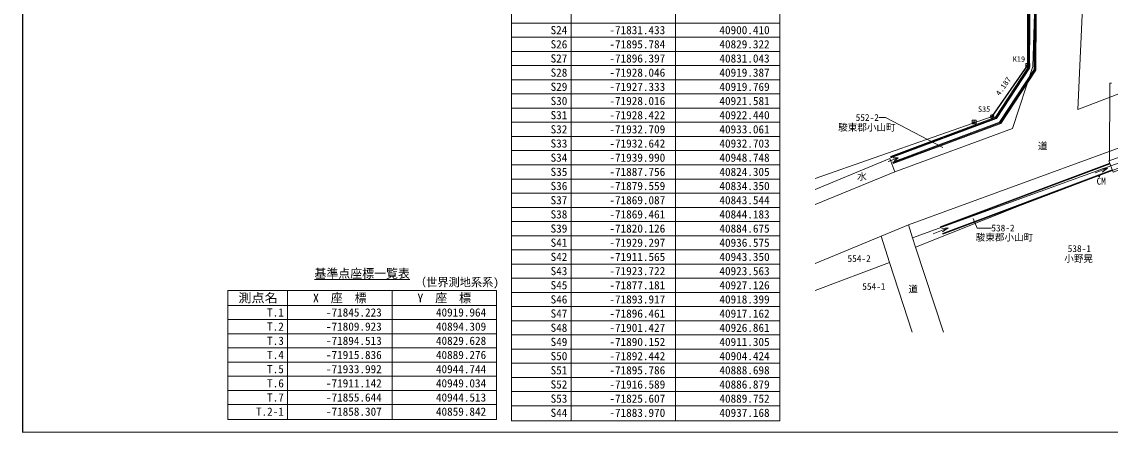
# Model space of a CAD drawing. Units: millimetres, scale not verified. Extents: x 5000 to 205306, y 5000 to 143512.
# Drawn here: x 5000 to 77970, y 5000 to 32511 of the extents above; entities that cross this region are included whole.
import ezdxf
from ezdxf.enums import TextEntityAlignment as Align

# ---------------------------------------------------------------- set-up
doc = ezdxf.new("R2010")
doc.units = ezdxf.units.MM
doc.header["$LTSCALE"] = 250
doc.header["$PDMODE"] = 32
doc.header["$PDSIZE"] = 125
for name, color, linetype, lineweight in [('プロットマーク', 1, 'Continuous', 13), ('ベクトルデータ', 5, 'Continuous', 13), ('図枠', 7, 'Continuous', 13), ('地番名', 5, 'Continuous', 13), ('座標リスト固定文字', 7, 'Continuous', 13), ('座標リスト罫線', 7, 'Continuous', 13), ('汎用Layer', 8, 'Continuous', 13), ('測量図', 1, 'Continuous', 25), ('現況', 8, 'Continuous', 13)]:
    doc.layers.add(name, color=color, linetype=linetype, lineweight=lineweight)
for name, color, linetype in [('座標リスト項目文字', 7, 'Continuous'), ('所有者', 5, 'Continuous'), ('点名', 1, 'Continuous'), ('点名(プロット1)', 1, 'Continuous'), ('点間距離', 7, 'Continuous')]:
    doc.layers.add(name, color=color, linetype=linetype)
doc.styles.add('ＭＳ ゴシック', font='')
doc.styles.add('ＭＳ 明朝', font='')
doc.styles.get('ＭＳ ゴシック').set_extended_font_data('MS Gothic')
doc.styles.get('ＭＳ 明朝').set_extended_font_data('MS Mincho')

msp = doc.modelspace()

# ---------------------------------------------------------------- linework, layer by layer
at = {"layer": 'プロットマーク'}
for p, q in [((72319.2, 29597.4), (72569.2, 29597.4)), ((72444.2, 29472.4), (72444.2, 29722.4))]:
    msp.add_line(p, q, dxfattribs=at)
at = {"layer": 'プロットマーク', "color": 5}
for p, q in [((68723.3, 25793.3), (68973.3, 25793.3)), ((68848.3, 25668.3), (68848.3, 25918.3))]:
    msp.add_line(p, q, dxfattribs=at)
at = {"layer": 'プロットマーク'}
msp.add_lwpolyline([(72319.2, 29472.4), (72569.2, 29472.4), (72569.2, 29722.4), (72319.2, 29722.4)], close=True, dxfattribs=at)
at = {"layer": 'プロットマーク', "color": 5}
msp.add_lwpolyline([(68723.3, 25668.3), (68973.3, 25668.3), (68973.3, 25918.3), (68723.3, 25918.3)], close=True, dxfattribs=at)
at = {"layer": 'プロットマーク', "color": 6}
msp.add_circle((70051.1, 26161.1), 125, dxfattribs=at)
msp.add_point((70051.1, 26161.1), dxfattribs=at)
at = {"layer": 'ベクトルデータ'}
for p, q in [((78833, 27802.9), (75804.5, 26623.7)), ((70051.1, 26161.1), (58187.5, 22001.2)), ((79054.6, 23236.3), (64718.9, 18027.4)), ((63167.5, 16378.9), (58187.5, 14504.2))]:
    msp.add_line(p, q, dxfattribs=at)
for points in [[(79136.5, 100538.5), (77885, 72776.9), (77470.7, 63586.2), (76709.7, 46703.3), (75804.5, 26623.7)], [(63522.5, 22448.3), (63199.8, 23337.5), (58187.5, 21267.6)], [(79054.6, 23236.3), (79104.5, 22927.8), (71942.8, 20185.8), (64924, 17398.7)], [(66783.8, 11697.2), (64924, 17398.7), (64718.9, 18027.4), (64443.3, 18890.6)], [(62609.4, 18134), (63167.5, 16378.9), (64696.7, 11697.2)]]:
    msp.add_lwpolyline(points, dxfattribs=at)
at = {"layer": '図枠', "lineweight": 25}
msp.add_lwpolyline([(5040.8, 5000), (205168.5, 5044), (205305.8, 143512), (5000, 143509.7)], close=True, dxfattribs=at)
at = {"layer": '地番名'}
for points in [[(66747.8, 24074.7), (62901.9, 26098.4), (62465.3, 26098.4)], [(68777.4, 19328), (69053.9, 18687.8), (69999.7, 18687.8)]]:
    msp.add_lwpolyline(points, dxfattribs=at)
at = {"layer": '座標リスト固定文字'}
msp.add_line((24620.3, 15238.9), (31020.3, 15238.9), dxfattribs=at)
at = {"layer": '座標リスト罫線'}
for p, q in [((41824.8, 80922.6), (41824.8, 5772.6)), ((48824.8, 80922.6), (48824.8, 5772.6)), ((37824.8, 32422.6), (55824.8, 32422.6)), ((37824.8, 31472.6), (55824.8, 31472.6)), ((37824.8, 30522.6), (55824.8, 30522.6)), ((37824.8, 29572.6), (55824.8, 29572.6)), ((37824.8, 28622.6), (55824.8, 28622.6)), ((37824.8, 27672.6), (55824.8, 27672.6)), ((37824.8, 26722.6), (55824.8, 26722.6)), ((37824.8, 25772.6), (55824.8, 25772.6)), ((37824.8, 24822.6), (55824.8, 24822.6)), ((37824.8, 23872.6), (55824.8, 23872.6)), ((37824.8, 22922.6), (55824.8, 22922.6)), ((37824.8, 21972.6), (55824.8, 21972.6)), ((37824.8, 21022.6), (55824.8, 21022.6)), ((37824.8, 20072.6), (55824.8, 20072.6)), ((37824.8, 19122.6), (55824.8, 19122.6)), ((37824.8, 18172.6), (55824.8, 18172.6)), ((37824.8, 17222.6), (55824.8, 17222.6)), ((37824.8, 16272.6), (55824.8, 16272.6)), ((37824.8, 15322.6), (55824.8, 15322.6)), ((22820.3, 14499), (22820.3, 5849)), ((29820.3, 14499), (29820.3, 5849)), ((37824.8, 14372.6), (55824.8, 14372.6)), ((18820.3, 13499), (36820.3, 13499)), ((37824.8, 13422.6), (55824.8, 13422.6)), ((18820.3, 12549), (36820.3, 12549)), ((37824.8, 12472.6), (55824.8, 12472.6)), ((18820.3, 11599), (36820.3, 11599)), ((37824.8, 11522.6), (55824.8, 11522.6)), ((18820.3, 10649), (36820.3, 10649)), ((37824.8, 10572.6), (55824.8, 10572.6)), ((18820.3, 9699), (36820.3, 9699)), ((37824.8, 9622.6), (55824.8, 9622.6)), ((18820.3, 8749), (36820.3, 8749)), ((37824.8, 8672.6), (55824.8, 8672.6)), ((18820.3, 7799), (36820.3, 7799)), ((37824.8, 7722.6), (55824.8, 7722.6)), ((18820.3, 6849), (36820.3, 6849)), ((37824.8, 6772.6), (55824.8, 6772.6))]:
    msp.add_line(p, q, dxfattribs=at)
at = {"layer": '座標リスト罫線', "lineweight": 18}
for points in [[(37824.8, 5772.6), (55824.8, 5772.6), (55824.8, 80922.6), (37824.8, 80922.6)], [(18820.3, 5849), (36820.3, 5849), (36820.3, 14499), (18820.3, 14499)]]:
    msp.add_lwpolyline(points, close=True, dxfattribs=at)
at = {"layer": '測量図'}
msp.add_lwpolyline([(70051.1, 26161.1), (72444.2, 29597.4), (72476.5, 38897.3), (72788.7, 52829), (73518.6, 52953.3), (71931, 53141.1), (71981.6, 58656.6), (71985.4, 58969.8), (72036.4, 79017.3), (72213.9, 99062.7), (72248, 107217.8), (72552, 108860.7), (72640.2, 109397), (72869.1, 113974.3), (72825.4, 116774)], dxfattribs=at)
at = {"layer": '現況'}
for p, q in [((77926.2, 23196.2), (77946.6, 28400.8)), ((78046.6, 28400.4), (77946.6, 28400.8)), ((63084.9, 23155.5), (63744.3, 23402.1)), ((66558.6, 18770.6), (77940, 23035.8)), ((66576.1, 18723.7), (77957.2, 22988.9)), ((76957.6, 22377.3), (77778.1, 22692.3)), ((66723.5, 18330.4), (78101.4, 22594.4)), ((66741, 18283.6), (78118.6, 22547.4)), ((66088.8, 18308), (67109, 18694.5))]:
    msp.add_line(p, q, dxfattribs=at)
for points in [[(72453.6, 29429.1), (72577.5, 47979.6), (72758.2, 71514), (73006.2, 100420.1)], [(72503.5, 29414), (72627.5, 47979.2), (72808.2, 71513.6), (73056.2, 100419.7)], [(72563.3, 29396), (72687.5, 47978.8), (72868.2, 71513.2), (73116.2, 100419.3)], [(72872.9, 29321), (72997.5, 47976.6), (73178.2, 71510.7), (73426.2, 100417.2)], [(72922.6, 29287.5), (73047.5, 47976.2), (73228.2, 71510.3), (73476.2, 100416.8)], [(72972.5, 29272.4), (73097.5, 47975.9), (73278.2, 71510), (73526.2, 100416.5)], [(72453.6, 29429.1), (70284.2, 26116.6), (63232.8, 23488.7)], [(72503.5, 29414), (70317, 26075.4), (63250.2, 23441.8)], [(72563.3, 29396), (70356.4, 26026.1), (63271.2, 23385.6)], [(72872.9, 29321), (70553.4, 25779.4), (63376, 23104.5)], [(72922.6, 29287.5), (70592.8, 25730), (63396.9, 23048.3)], [(72972.5, 29272.4), (70625.7, 25688.9), (63414.4, 23001.4)], [(63503.5, 23184.2), (63744.3, 23402.1), (63426.8, 23388.6)], [(77435, 22439.9), (77778.1, 22692.3), (77396.5, 22663.8)], [(66732, 18431.5), (67109, 18694.5), (66675.8, 18651.1)]]:
    msp.add_lwpolyline(points, dxfattribs=at)
msp.add_lwpolyline([(78157.8, 22440), (77886.7, 23181.8), (78598.9, 23442.1), (78870, 22700.4)], close=True, dxfattribs=at)
msp.add_circle((77219.5, 22174.5), 50, dxfattribs=at)

# ---------------------------------------------------------------- texts
at = {"layer": '地番名', "style": 'ＭＳ 明朝'}
for s, p in [('552-2', (60902.8, 26098.4)), ('538-2', (69999.7, 18687.8))]:
    msp.add_text(s, height=458.2, dxfattribs=at).set_placement(p, align=Align.MIDDLE_LEFT)
for s, p in [('道', (73124.8, 23817)), ('水', (61000.8, 21776.7)), ('538-1', (75117.9, 16940.8)), ('554-2', (60357.5, 16277.1)), ('554-1', (61345.9, 14407.2)), ('道', (64441, 14225))]:
    msp.add_text(s, height=458.2, dxfattribs=at).set_placement(p, align=Align.BOTTOM_LEFT)
at = {"layer": '座標リスト固定文字', "style": 'ＭＳ ゴシック'}
for s, height, p in [('基準点座標一覧表', 586.5, (27820.3, 15638.9)), ('（世界測地系系)', 549.9, (34174.5, 15054.7)), ('X  座  標', 586.5, (26320.3, 13999)), ('Y  座  標', 586.5, (33320.3, 13999))]:
    msp.add_text(s, height=height, dxfattribs=at).set_placement(p, align=Align.MIDDLE_CENTER)
at = {"layer": '座標リスト固定文字', "style": 'ＭＳ ゴシック', "width": 1.1}
msp.add_text('測点名', height=586.5, dxfattribs=at).set_placement((19520.3, 13999), align=Align.MIDDLE_LEFT)
at = {"layer": '座標リスト項目文字', "style": 'ＭＳ ゴシック'}
for s, p in [('S24', (41574.8, 31953.8)), ('-71831.433', (48137.3, 31953.8)), ('40900.410', (55137.3, 31953.8)), ('S26', (41574.8, 31003.8)), ('-71895.784', (48137.3, 31003.8)), ('40829.322', (55137.3, 31003.8)), ('S27', (41574.8, 30053.8)), ('-71896.397', (48137.3, 30053.8)), ('40831.043', (55137.3, 30053.8)), ('S28', (41574.8, 29103.8)), ('-71928.046', (48137.3, 29103.8)), ('40919.387', (55137.3, 29103.8)), ('S29', (41574.8, 28153.8)), ('-71927.333', (48137.3, 28153.8)), ('40919.769', (55137.3, 28153.8)), ('S30', (41574.8, 27203.8)), ('-71928.016', (48137.3, 27203.8)), ('40921.581', (55137.3, 27203.8)), ('S31', (41574.8, 26253.8)), ('-71928.422', (48137.3, 26253.8)), ('40922.440', (55137.3, 26253.8)), ('S32', (41574.8, 25303.8)), ('-71932.709', (48137.3, 25303.8)), ('40933.061', (55137.3, 25303.8)), ('S33', (41574.8, 24353.8)), ('-71932.642', (48137.3, 24353.8)), ('40932.703', (55137.3, 24353.8)), ('S34', (41574.8, 23403.8)), ('-71939.990', (48137.3, 23403.8)), ('40948.748', (55137.3, 23403.8)), ('S35', (41574.8, 22453.8)), ('-71887.756', (48137.3, 22453.8)), ('40824.305', (55137.3, 22453.8)), ('S36', (41574.8, 21503.8)), ('-71879.559', (48137.3, 21503.8)), ('40834.350', (55137.3, 21503.8)), ('S37', (41574.8, 20553.8)), ('-71869.087', (48137.3, 20553.8)), ('40843.544', (55137.3, 20553.8)), ('S38', (41574.8, 19603.8)), ('-71869.461', (48137.3, 19603.8)), ('40844.183', (55137.3, 19603.8)), ('S39', (41574.8, 18653.8)), ('-71820.126', (48137.3, 18653.8)), ('40884.675', (55137.3, 18653.8)), ('S41', (41574.8, 17703.8)), ('-71929.297', (48137.3, 17703.8)), ('40936.575', (55137.3, 17703.8)), ('S42', (41574.8, 16753.8)), ('-71911.565', (48137.3, 16753.8)), ('40943.350', (55137.3, 16753.8)), ('S43', (41574.8, 15803.8)), ('-71923.722', (48137.3, 15803.8)), ('40923.563', (55137.3, 15803.8)), ('S45', (41574.8, 14853.8)), ('-71877.181', (48137.3, 14853.8)), ('40927.126', (55137.3, 14853.8)), ('S46', (41574.8, 13903.8)), ('-71893.917', (48137.3, 13903.8)), ('40918.399', (55137.3, 13903.8)), ('T.1', (22570.3, 13030.3)), ('-71845.223', (29132.8, 13030.3)), ('40919.964', (36132.8, 13030.3)), ('S47', (41574.8, 12953.8)), ('-71896.461', (48137.3, 12953.8)), ('40917.162', (55137.3, 12953.8)), ('T.2', (22570.3, 12080.3)), ('-71809.923', (29132.8, 12080.3)), ('40894.309', (36132.8, 12080.3)), ('S48', (41574.8, 12003.8)), ('-71901.427', (48137.3, 12003.8)), ('40926.861', (55137.3, 12003.8)), ('T.3', (22570.3, 11130.3)), ('-71894.513', (29132.8, 11130.3)), ('40829.628', (36132.8, 11130.3)), ('S49', (41574.8, 11053.8)), ('-71890.152', (48137.3, 11053.8)), ('40911.305', (55137.3, 11053.8)), ('T.4', (22570.3, 10180.3)), ('-71915.836', (29132.8, 10180.3)), ('40889.276', (36132.8, 10180.3)), ('S50', (41574.8, 10103.8)), ('-71892.442', (48137.3, 10103.8)), ('40904.424', (55137.3, 10103.8)), ('T.5', (22570.3, 9230.3)), ('-71933.992', (29132.8, 9230.3)), ('40944.744', (36132.8, 9230.3)), ('S51', (41574.8, 9153.8)), ('-71895.786', (48137.3, 9153.8)), ('40888.698', (55137.3, 9153.8)), ('T.6', (22570.3, 8280.3)), ('-71911.142', (29132.8, 8280.3)), ('40949.034', (36132.8, 8280.3)), ('S52', (41574.8, 8203.8)), ('-71916.589', (48137.3, 8203.8)), ('40886.879', (55137.3, 8203.8)), ('T.7', (22570.3, 7330.3)), ('-71855.644', (29132.8, 7330.3)), ('40944.513', (36132.8, 7330.3)), ('S53', (41574.8, 7253.8)), ('-71825.607', (48137.3, 7253.8)), ('40889.752', (55137.3, 7253.8)), ('T.2-1', (22570.3, 6380.3)), ('-71858.307', (29132.8, 6380.3)), ('40859.842', (36132.8, 6380.3)), ('S44', (41574.8, 6303.8)), ('-71883.970', (48137.3, 6303.8)), ('40937.168', (55137.3, 6303.8))]:
    msp.add_text(s, height=549.9, dxfattribs=at).set_placement(p, align=Align.MIDDLE_RIGHT)
at = {"layer": '所有者', "style": 'ＭＳ 明朝'}
for s, p in [('駿東郡小山町', (59733, 25067.4)), ('駿東郡小山町', (68952.6, 17695.8)), ('小野晃', (74888, 16272.5))]:
    msp.add_text(s, height=458.2, dxfattribs=at).set_placement(p, align=Align.BOTTOM_LEFT)
at = {"layer": '汎用Layer', "style": 'ＭＳ ゴシック'}
msp.add_text('CM', height=458.2, dxfattribs=at).set_placement((77052.9, 21460.9), align=Align.BOTTOM_LEFT)
at = {"layer": '点名', "style": 'ＭＳ ゴシック'}
msp.add_text('S35', height=366.6, dxfattribs=at).set_placement((69103.6, 26366.4), align=Align.BOTTOM_LEFT)
at = {"layer": '点名(プロット1)', "style": 'ＭＳ ゴシック'}
msp.add_text('K19', height=366.6, dxfattribs=at).set_placement((71849.2, 29718.9), align=Align.BOTTOM_CENTER)

# ---------------------------------------------------------------- next in the draw order: wipeouts: each hides what was drawn before it
msp.add_wipeout([(70685.3, 27509.2), (71399.7, 28535), (70989.4, 28820.7), (70275, 27795)])

# ---------------------------------------------------------------- next in the draw order: linework, layer by layer
at = {"layer": 'ベクトルデータ'}
for points in [[(59383.8, 107228.9), (61471.4, 108595), (68225.7, 114127.4), (72825.4, 116774), (74773.9, 118051.3), (75900.2, 108970.8), (75918.6, 107903.4), (74675.4, 79948), (73719.3, 58449.7), (73518.6, 52953.3), (72784.3, 29514.8), (71425.6, 25366.5), (63522.5, 22448.3), (58187.5, 20259.1)], [(168620.5, 57206.4), (126462.6, 41584.2), (64443.3, 18890.6), (62609.4, 18134), (58187.5, 16303.4)]]:
    msp.add_lwpolyline(points, dxfattribs=at)

# ---------------------------------------------------------------- next in the draw order: texts
at = {"layer": '点間距離', "color": 1, "style": 'ＭＳ ゴシック'}
msp.add_text('4.187', height=366.6, rotation=55.146, dxfattribs=at).set_placement((71042.5, 28022.1), align=Align.BOTTOM_CENTER)

doc.saveas('drawing.dxf')
